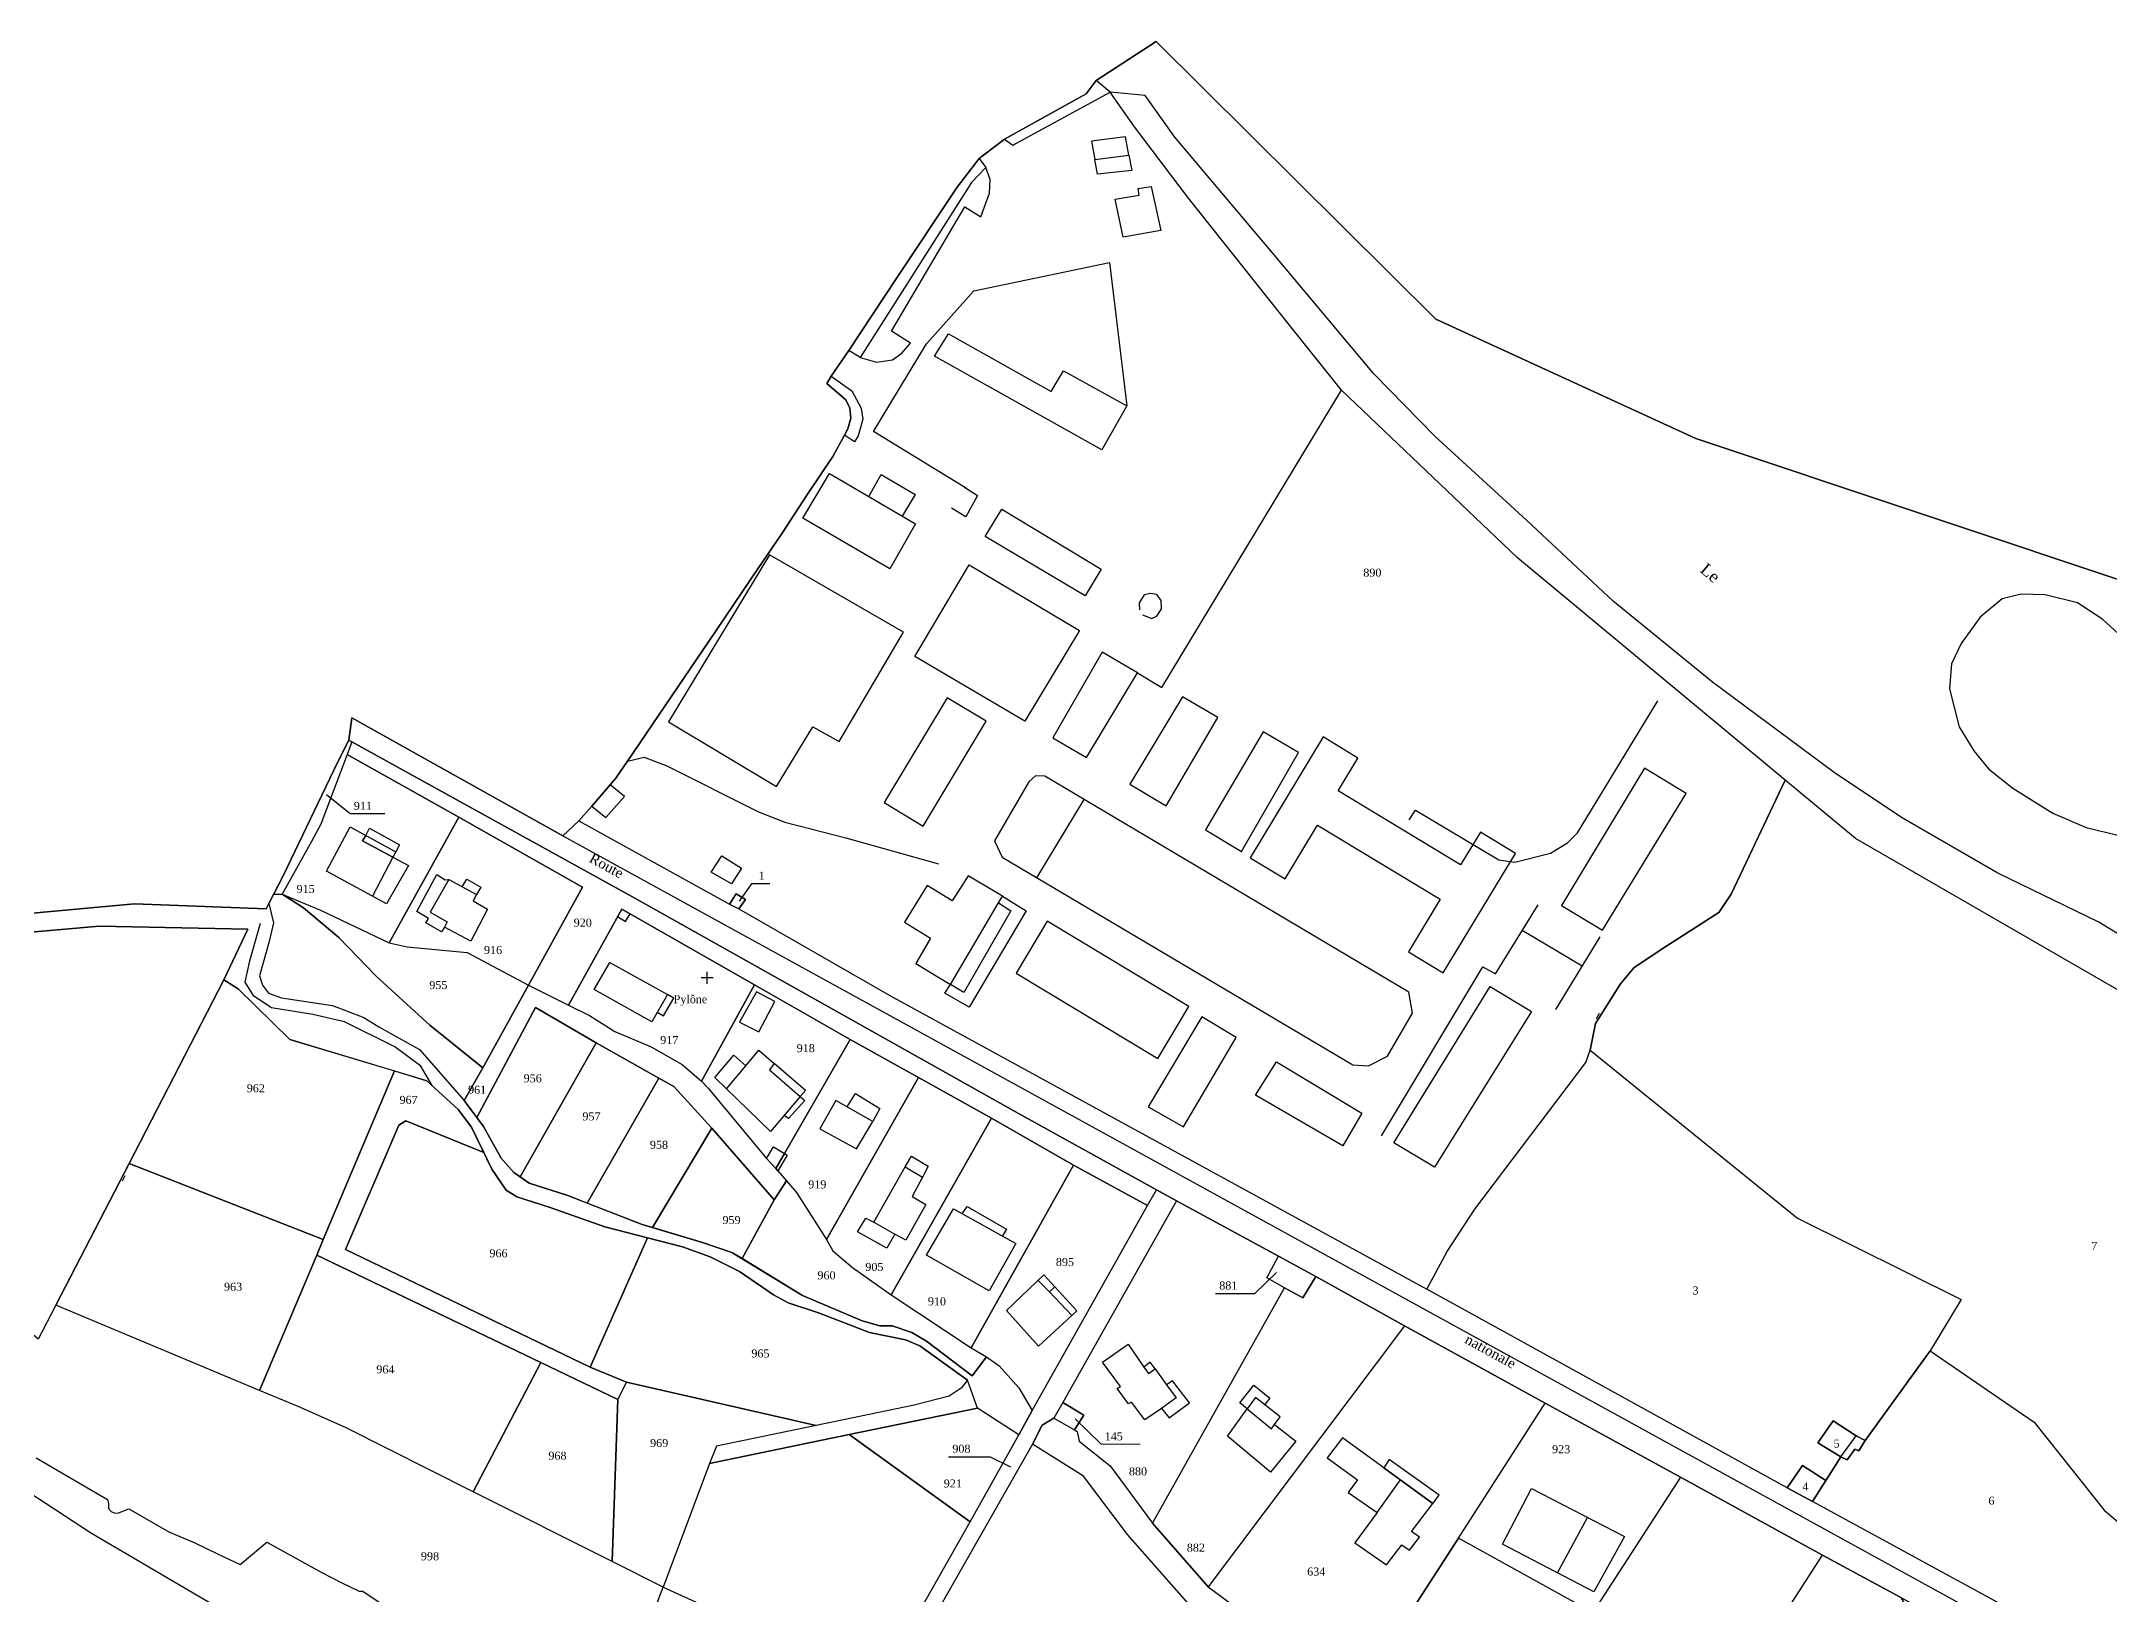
# Model space of a CAD drawing. Extents: x 1208104 to 1212743, y 6150498 to 6153217.
# Drawn here: x 1209425 to 1209942, y 6152829 to 6153217 of the extents above; entities that cross this region are included whole.
import ezdxf

# ---------------------------------------------------------------- set-up
doc = ezdxf.new("R2010")
doc.units = 0
doc.linetypes.add('CONTINU', pattern=[0])
doc.layers.get('0').update_dxf_attribs({"linetype": 'CONTINU'})
for name, color, linetype in [('1LIEUDIT', 7, 'CONTINU'), ('1PARCELLE', 7, 'CONTINU'), ('1SECTION', 7, 'CONTINU'), ('1SUBDSECT', 7, 'CONTINU'), ('1TRONFLUV', 7, 'CONTINU'), ('1ZONCOMM', 7, 'CONTINU'), ('3BATIDUR', 7, 'CONTINU'), ('3BATILEGER', 7, 'CONTINU'), ('3CALVAIRE', 7, 'CONTINU'), ('3CALVAIRETEX', 7, 'CONTINU'), ('3CHEMIN', 7, 'CONTINU'), ('3FISCLINE', 7, 'CONTINUOUS'), ('3FLECHEPAR', 7, 'CONTINU'), ('3MURNONMI', 7, 'CONTINU'), ('3PARCELLETEX', 7, 'CONTINU'), ('3PISCINE', 7, 'CONTINUOUS'), ('3TRONFLUVTEX', 7, 'CONTINU'), ('3ZONCOMMTEX', 7, 'CONTINU')]:
    doc.layers.add(name, color=color, linetype=linetype)
doc.styles.get("Standard").update_dxf_attribs({"font": 'Times New Roman'})

# ---------------------------------------------------------------- blocks, each defined once
blk = doc.blocks.new('MURNOMI')
blk.add_line((-0.75, 0.5), (0.75, 0.5))
blk = doc.blocks.new('DETATOPO')
for points in [[(-1.5, 0), (1.5, 0)], [(0, -1.5), (0, 1.5)]]:
    blk.add_lwpolyline(points)

msp = doc.modelspace()

# ---------------------------------------------------------------- linework, layer by layer
at = {"layer": '1LIEUDIT'}
for points in [[(1209889.71, 6152828.32), (1209870.08, 6152838.89), (1209834.63, 6152858.39), (1209800.78, 6152876.94), (1209765.59, 6152896.29), (1209743.45, 6152908.55), (1209734.12, 6152913.64), (1209708.63, 6152927.5), (1209703.66, 6152930.22), (1209669.28, 6152949.27), (1209573.17, 6153003.17), (1209502.42, 6153042.25), (1209501.69, 6153042.66), (1209502.45, 6153048.22), (1209555.17, 6153018.73), (1209559.21, 6153022.5), (1209562.43, 6153026.2), (1209567.05, 6153031.54), (1209568.49, 6153033.21), (1209571.34, 6153037.42), (1209593.34, 6153069.88), (1209602.56, 6153083.46), (1209610.17, 6153094.67), (1209616.18, 6153103.91), (1209622.73, 6153113.6), (1209625.6, 6153118.9), (1209626.49, 6153120.52), (1209627.19, 6153123.16), (1209626.98, 6153125.65), (1209625.93, 6153127.76), (1209621.18, 6153131.85), (1209622.3, 6153133.65), (1209626.7, 6153140.09), (1209638.53, 6153158.04), (1209653.81, 6153180.97), (1209659.25, 6153188.08), (1209665.59, 6153192.95), (1209686.05, 6153204.23), (1209688.56, 6153207.6), (1209703.54, 6153217.38), (1209773.48, 6153147.92), (1209838.46, 6153118.13), (1209951.07, 6153080.47)], [(1209391.72, 6152996.57), (1209448.1, 6153001.78), (1209481, 6153000.51), (1209481.67, 6153001.83), (1209482.83, 6153004.08), (1209485.38, 6153008.93), (1209498.91, 6153037.1), (1209501.69, 6153042.66), (1209502.42, 6153042.25), (1209573.17, 6153003.17), (1209669.28, 6152949.27), (1209703.66, 6152930.22), (1209708.63, 6152927.5), (1209734.12, 6152913.64), (1209743.45, 6152908.55), (1209765.59, 6152896.29), (1209800.78, 6152876.94), (1209834.63, 6152858.39), (1209870.08, 6152838.89), (1209889.71, 6152828.32), (1209909.32, 6152817.77), (1209963.87, 6152787.67)]]:
    msp.add_lwpolyline(points, dxfattribs=at)
at = {"layer": '1PARCELLE'}
for points in [[(1209812.02, 6152965.17), (1209813.34, 6152971.8), (1209819.58, 6152981.73), (1209822.98, 6152985.76), (1209829.78, 6152990.36), (1209844.18, 6152999.57), (1209847.28, 6153004.2), (1209860.78, 6153032.64), (1209793.88, 6153088.23), (1209749.91, 6153130.19), (1209737.19, 6153146.05), (1209711.62, 6153178.2), (1209698.16, 6153196.05), (1209692.02, 6153204.71), (1209688.56, 6153207.6), (1209686.05, 6153204.23), (1209665.59, 6153192.95), (1209659.25, 6153188.08), (1209653.81, 6153180.97), (1209638.53, 6153158.04), (1209626.7, 6153140.09), (1209622.3, 6153133.65), (1209621.18, 6153131.85), (1209625.93, 6153127.76), (1209626.98, 6153125.65), (1209627.19, 6153123.16), (1209626.49, 6153120.52), (1209625.6, 6153118.9), (1209622.73, 6153113.6), (1209616.18, 6153103.91), (1209610.17, 6153094.67), (1209602.56, 6153083.46), (1209593.34, 6153069.88), (1209571.34, 6153037.42), (1209568.49, 6153033.21), (1209567.05, 6153031.54), (1209562.43, 6153026.2), (1209559.21, 6153022.5), (1209596.88, 6153001.71), (1209598.5, 6153004.28), (1209600.83, 6153002.81), (1209599.24, 6153000.47), (1209636.99, 6152978.82), (1209771.22, 6152905.39), (1209776.27, 6152914.87), (1209783.23, 6152925.4), (1209810.94, 6152962.1), (1209812.02, 6152965.17)], [(1209502.42, 6153042.25), (1209501.32, 6153039.13), (1209494.71, 6153021.66), (1209492.41, 6153017.35), (1209485, 6153004.2), (1209482.83, 6153004.08), (1209485.38, 6153008.93), (1209498.91, 6153037.1), (1209501.69, 6153042.66), (1209502.42, 6153042.25)], [(1209529.23, 6153023.42), (1209501.32, 6153039.13), (1209494.71, 6153021.66), (1209492.41, 6153017.35), (1209485, 6153004.2), (1209494.66, 6153000.2), (1209511.75, 6152991.99), (1209529.23, 6153023.42)], [(1209701.35, 6152926.36), (1209703.66, 6152930.22), (1209669.28, 6152949.27), (1209573.17, 6153003.17), (1209502.42, 6153042.25), (1209501.32, 6153039.13), (1209529.23, 6153023.42), (1209560.12, 6153005.93), (1209546.63, 6152981.39), (1209556.62, 6152976.39), (1209569.93, 6153000.45), (1209603.13, 6152981.52), (1209627.05, 6152967.87), (1209644.1, 6152958.33), (1209662.38, 6152948.19), (1209682.9, 6152936.43), (1209701.35, 6152926.36)], [(1209546.63, 6152981.39), (1209560.12, 6153005.93), (1209529.23, 6153023.42), (1209511.75, 6152991.99), (1209516.25, 6152990.98), (1209531.3, 6152989.6), (1209546.63, 6152981.39)], [(1209535.17, 6152960.79), (1209521.96, 6152971.42), (1209508.55, 6152983.7), (1209499.24, 6152993.33), (1209490.35, 6153000.76), (1209485, 6153004.2), (1209494.66, 6153000.2), (1209511.75, 6152991.99), (1209516.25, 6152990.98), (1209531.3, 6152989.6), (1209546.63, 6152981.39), (1209535.17, 6152960.79)], [(1209596.88, 6153001.71), (1209599.24, 6153000.47), (1209600.83, 6153002.81), (1209598.5, 6153004.28), (1209596.88, 6153001.71)], [(1209603.13, 6152981.52), (1209569.93, 6153000.45), (1209556.62, 6152976.39), (1209561.83, 6152973.82), (1209568.19, 6152969.81), (1209577.25, 6152966.04), (1209585.03, 6152961.63), (1209589.87, 6152957.43), (1209603.13, 6152981.52)], [(1209411.3, 6152904.03), (1209392.76, 6152920.23), (1209369.17, 6152953.67), (1209357.32, 6152958.48), (1209361.08, 6152967.25), (1209381.93, 6152993.16), (1209394.62, 6152992.28), (1209439.31, 6152996.15), (1209476.48, 6152995.44), (1209470.42, 6152982.75), (1209446.75, 6152936.86), (1209428.45, 6152901.39), (1209424.05, 6152892.91), (1209411.3, 6152904.03)], [(1209446.75, 6152936.86), (1209470.42, 6152982.75), (1209474.05, 6152980.52), (1209486.99, 6152967.84), (1209513.09, 6152959.98), (1209495.31, 6152917.83), (1209446.75, 6152936.86)], [(1209533.73, 6152948.35), (1209530.5, 6152952.6), (1209535.17, 6152960.79), (1209546.63, 6152981.39), (1209556.62, 6152976.39), (1209561.83, 6152973.82), (1209568.19, 6152969.81), (1209577.25, 6152966.04), (1209585.03, 6152961.63), (1209589.87, 6152957.43), (1209591.55, 6152955.69), (1209606.13, 6152938.13), (1209608.46, 6152935.55), (1209608.96, 6152934.97), (1209611.1, 6152932.51), (1209608.05, 6152927.73), (1209592.42, 6152945.67), (1209582.92, 6152956.08), (1209579.18, 6152958.19), (1209563.57, 6152967.04), (1209548.4, 6152975.87), (1209533.73, 6152948.35)], [(1209627.05, 6152967.87), (1209603.13, 6152981.52), (1209589.87, 6152957.43), (1209591.55, 6152955.69), (1209606.13, 6152938.13), (1209608.46, 6152935.55), (1209610.63, 6152939.31), (1209627.05, 6152967.87)], [(1209544.54, 6152933.52), (1209542.99, 6152934.6), (1209539.76, 6152938.14), (1209535.41, 6152946.11), (1209533.73, 6152948.35), (1209548.4, 6152975.87), (1209563.57, 6152967.04), (1209544.54, 6152933.52)], [(1209561.32, 6152926.95), (1209556.48, 6152928.85), (1209546.81, 6152931.94), (1209544.54, 6152933.52), (1209563.57, 6152967.04), (1209579.18, 6152958.19), (1209561.32, 6152926.95)], [(1209644.1, 6152958.33), (1209627.05, 6152967.87), (1209610.63, 6152939.31), (1209608.46, 6152935.55), (1209608.96, 6152934.97), (1209611.1, 6152932.51), (1209613.65, 6152929.56), (1209621.08, 6152917.81), (1209644.1, 6152958.33)], [(1209812.02, 6152965.17), (1209863.89, 6152923.17), (1209904.78, 6152902.85), (1209897.04, 6152889.99), (1209880.82, 6152867.55), (1209878.56, 6152868.77), (1209872.82, 6152872.47), (1209868.97, 6152866.99), (1209874.68, 6152863.48), (1209870.99, 6152857.59), (1209865.12, 6152861.33), (1209861.3, 6152855.74), (1209771.22, 6152905.39), (1209776.27, 6152914.87), (1209783.23, 6152925.4), (1209810.94, 6152962.1), (1209812.02, 6152965.17)], [(1209513.09, 6152959.98), (1209521.23, 6152957.54), (1209529, 6152950.34), (1209532.35, 6152945.95), (1209535.43, 6152939.59), (1209515.96, 6152947.51), (1209514.22, 6152946.46), (1209500.91, 6152915.34), (1209562.07, 6152885.89), (1209571.08, 6152882.2), (1209568.96, 6152877.87), (1209549.71, 6152887.07), (1209493.69, 6152913.95), (1209495.31, 6152917.83), (1209513.09, 6152959.98)], [(1209577.61, 6152920.8), (1209575.01, 6152921.57), (1209561.32, 6152926.95), (1209579.18, 6152958.19), (1209582.92, 6152956.08), (1209592.42, 6152945.67), (1209577.61, 6152920.8)], [(1209662.38, 6152948.19), (1209644.1, 6152958.33), (1209621.08, 6152917.81), (1209622.69, 6152915.03), (1209627.61, 6152910.8), (1209637.31, 6152903.98), (1209662.38, 6152948.19)], [(1209535.43, 6152939.59), (1209537.43, 6152935.46), (1209541.04, 6152930.19), (1209543.71, 6152928.52), (1209552.03, 6152925.81), (1209565.73, 6152921.02), (1209576.33, 6152918.28), (1209562.07, 6152885.89), (1209500.91, 6152915.34), (1209514.22, 6152946.46), (1209515.96, 6152947.51), (1209535.43, 6152939.59)], [(1209600.06, 6152913.05), (1209597.44, 6152914.63), (1209590.15, 6152917.11), (1209577.61, 6152920.8), (1209592.42, 6152945.67), (1209608.05, 6152927.73), (1209600.06, 6152913.05)], [(1209682.9, 6152936.43), (1209662.38, 6152948.19), (1209637.31, 6152903.98), (1209657.25, 6152890.72), (1209682.9, 6152936.43)], [(1209479.39, 6152880.1), (1209428.45, 6152901.39), (1209446.75, 6152936.86), (1209495.31, 6152917.83), (1209493.69, 6152913.95), (1209479.39, 6152880.1)], [(1209672.56, 6152875.05), (1209701.35, 6152926.36), (1209682.9, 6152936.43), (1209657.25, 6152890.72), (1209661.12, 6152888.52), (1209664.28, 6152886.22), (1209669.18, 6152880.72), (1209672.56, 6152875.05)], [(1209646.14, 6152892.43), (1209642.48, 6152894.55), (1209637.52, 6152896.26), (1209634.46, 6152896.26), (1209630.04, 6152897.53), (1209615.16, 6152903.88), (1209600.06, 6152913.05), (1209608.05, 6152927.73), (1209611.1, 6152932.51), (1209613.65, 6152929.56), (1209621.08, 6152917.81), (1209622.69, 6152915.03), (1209627.61, 6152910.8), (1209637.31, 6152903.98), (1209657.25, 6152890.72), (1209661.12, 6152888.52), (1209657.56, 6152883.76), (1209646.14, 6152892.43)], [(1209643.29, 6152809.76), (1209639.65, 6152802.6), (1209634.21, 6152805.16), (1209627.16, 6152809.64), (1209635.86, 6152813.17), (1209639.79, 6152816.83), (1209657.02, 6152847.27), (1209669.17, 6152869.03), (1209672.56, 6152875.05), (1209701.35, 6152926.36), (1209703.66, 6152930.22), (1209708.63, 6152927.5), (1209680.24, 6152877.06), (1209677.92, 6152873.17), (1209675.07, 6152871.46), (1209672.59, 6152866.67), (1209641.89, 6152812.69), (1209642.6, 6152810.01), (1209643.29, 6152809.76)], [(1209708.63, 6152927.5), (1209680.24, 6152877.06), (1209685.44, 6152873.96), (1209683.16, 6152870.25), (1209683.79, 6152869.81), (1209684.3, 6152867.42), (1209692.03, 6152861.25), (1209702.64, 6152846.9), (1209735.64, 6152905.75), (1209731.23, 6152908.24), (1209734.12, 6152913.64), (1209708.63, 6152927.5)], [(1209576.33, 6152918.28), (1209585.16, 6152916), (1209592.06, 6152913.48), (1209599.36, 6152909.82), (1209607.86, 6152903.97), (1209611.52, 6152902.01), (1209619.09, 6152899.53), (1209631.9, 6152894.61), (1209640.89, 6152892.77), (1209644.45, 6152891.22), (1209656.35, 6152882.65), (1209654.82, 6152880.69), (1209651.79, 6152878.7), (1209643.01, 6152876.39), (1209618.54, 6152871.33), (1209571.08, 6152882.2), (1209562.07, 6152885.89), (1209576.33, 6152918.28)], [(1209532.82, 6152854.77), (1209500.85, 6152870.84), (1209489.01, 6152876.07), (1209479.39, 6152880.1), (1209493.69, 6152913.95), (1209549.71, 6152887.07), (1209532.82, 6152854.77)], [(1209735.64, 6152905.75), (1209731.23, 6152908.24), (1209734.12, 6152913.64), (1209743.45, 6152908.55), (1209740.22, 6152903.23), (1209735.64, 6152905.75)], [(1209702.64, 6152846.9), (1209735.64, 6152905.75), (1209740.22, 6152903.23), (1209743.45, 6152908.55), (1209765.59, 6152896.29), (1209716.51, 6152831.04), (1209702.64, 6152846.9)], [(1209779.11, 6152843.21), (1209800.78, 6152876.94), (1209765.59, 6152896.29), (1209716.51, 6152831.04), (1209724.22, 6152825.32), (1209732.04, 6152820.26), (1209754.32, 6152810), (1209756.87, 6152808.82), (1209757.42, 6152809.67), (1209779.11, 6152843.21)], [(1209897.04, 6152889.99), (1209923.04, 6152872.21), (1209940.56, 6152850.14), (1209954.76, 6152838.11), (1209938.83, 6152813.47), (1209867.59, 6152852.32), (1209870.99, 6152857.59), (1209874.68, 6152863.48), (1209876.3, 6152862.78), (1209878.2, 6152865.43), (1209879.16, 6152865.02), (1209880.82, 6152867.55), (1209897.04, 6152889.99)], [(1209567.52, 6152837.35), (1209532.82, 6152854.77), (1209549.71, 6152887.07), (1209568.96, 6152877.87), (1209567.52, 6152837.35)], [(1209371.39, 6152882.08), (1209372.97, 6152877.17), (1209378.62, 6152858.28), (1209380.61, 6152852.67), (1209384.87, 6152846.49), (1209390.11, 6152840.96), (1209397.42, 6152834.11), (1209400.01, 6152832), (1209408.38, 6152827.06), (1209418.64, 6152821.24), (1209422.69, 6152818.71), (1209425.58, 6152816.53), (1209428.76, 6152813.88), (1209431.24, 6152811.49), (1209438.51, 6152797.42), (1209441.96, 6152799.01), (1209443.68, 6152795.43), (1209460.7, 6152813.46), (1209468.02, 6152826.33), (1209437.38, 6152844.37), (1209416.84, 6152857.76), (1209395.46, 6152869.21), (1209371.39, 6152882.08)], [(1209618.54, 6152871.33), (1209593.62, 6152866.17), (1209591.91, 6152861.87), (1209580.27, 6152830.95), (1209567.52, 6152837.35), (1209568.96, 6152877.87), (1209571.08, 6152882.2), (1209618.54, 6152871.33)], [(1209657.02, 6152847.27), (1209669.17, 6152869.03), (1209658.84, 6152875.68), (1209626.79, 6152869.12), (1209657.02, 6152847.27)], [(1209680.24, 6152877.06), (1209677.92, 6152873.17), (1209683.16, 6152870.25), (1209685.44, 6152873.96), (1209680.24, 6152877.06)], [(1209834.63, 6152858.39), (1209812.71, 6152824.6), (1209779.11, 6152843.21), (1209800.78, 6152876.94), (1209834.63, 6152858.39)], [(1209627.16, 6152809.64), (1209635.86, 6152813.17), (1209639.79, 6152816.83), (1209657.02, 6152847.27), (1209626.79, 6152869.12), (1209591.91, 6152861.87), (1209580.27, 6152830.95), (1209627.16, 6152809.64)], [(1209880.82, 6152867.55), (1209879.16, 6152865.02), (1209878.2, 6152865.43), (1209876.3, 6152862.78), (1209874.68, 6152863.48), (1209868.97, 6152866.99), (1209872.82, 6152872.47), (1209878.56, 6152868.77), (1209880.82, 6152867.55)], [(1209772.4, 6152772.55), (1209780.22, 6152782.96), (1209784.43, 6152789.43), (1209777.82, 6152792.65), (1209768.61, 6152796.15), (1209732.7, 6152811.64), (1209723.2, 6152817.29), (1209716.76, 6152822.12), (1209711.67, 6152826.71), (1209696.34, 6152844.08), (1209685.36, 6152858.7), (1209672.59, 6152866.67), (1209641.89, 6152812.69), (1209642.6, 6152810.01), (1209643.29, 6152809.76), (1209663.37, 6152803.27), (1209676.61, 6152810.92), (1209729.69, 6152789.09), (1209772.4, 6152772.55)], [(1209829.63, 6152776.2), (1209870.08, 6152838.89), (1209834.63, 6152858.39), (1209812.71, 6152824.6), (1209792.46, 6152793.35), (1209802.71, 6152788.67), (1209814.38, 6152782.59), (1209819.18, 6152780.08), (1209827.98, 6152776.76), (1209829.63, 6152776.2)], [(1209870.99, 6152857.59), (1209865.12, 6152861.33), (1209861.3, 6152855.74), (1209867.59, 6152852.32), (1209870.99, 6152857.59)], [(1209792.46, 6152793.35), (1209812.71, 6152824.6), (1209779.11, 6152843.21), (1209757.42, 6152809.67), (1209756.87, 6152808.82), (1209759.01, 6152807.84), (1209764.82, 6152805.15), (1209788.19, 6152795.4), (1209792.46, 6152793.35)], [(1209889.71, 6152828.32), (1209893.09, 6152822.42), (1209894.27, 6152818.15), (1209893.88, 6152813.43), (1209891.61, 6152809.55), (1209885.8, 6152803.17), (1209877.01, 6152794.62), (1209874.47, 6152790), (1209874.21, 6152788.07), (1209874.9, 6152780.12), (1209875.05, 6152775.06), (1209845.99, 6152773.7), (1209837.17, 6152774.08), (1209829.63, 6152776.2), (1209870.08, 6152838.89), (1209889.71, 6152828.32)]]:
    msp.add_lwpolyline(points, close=True, dxfattribs=at)
for points in [[(1209944.78, 6152979.75), (1209878.39, 6153018.11), (1209860.78, 6153032.64), (1209847.28, 6153004.2), (1209844.18, 6152999.57), (1209829.78, 6152990.36), (1209822.98, 6152985.76), (1209819.58, 6152981.73), (1209813.34, 6152971.8), (1209812.02, 6152965.17), (1209863.89, 6152923.17), (1209904.78, 6152902.85), (1209897.04, 6152889.99), (1209923.04, 6152872.21), (1209940.56, 6152850.14), (1209954.76, 6152838.11), (1209938.83, 6152813.47), (1209966.35, 6152798.22)], [(1209576.99, 6152822.18), (1209580.27, 6152830.95), (1209567.52, 6152837.35), (1209532.82, 6152854.77), (1209500.85, 6152870.84), (1209489.01, 6152876.07), (1209479.39, 6152880.1), (1209428.45, 6152901.39), (1209424.05, 6152892.91)], [(1209423.52, 6152863.27), (1209441.4, 6152852.86), (1209441.63, 6152851.82), (1209441.62, 6152850.6), (1209442.26, 6152849.87), (1209443.01, 6152849.49), (1209443.97, 6152849.44), (1209446.73, 6152850.49), (1209456.72, 6152844.77), (1209463.22, 6152841.99), (1209468.87, 6152839.22), (1209474.55, 6152836.58), (1209481.23, 6152842.14), (1209494.76, 6152834.67), (1209499.96, 6152832.02), (1209504.31, 6152829.92), (1209505.2, 6152829.94), (1209517.15, 6152821.95)], [(1209423.52, 6152863.27), (1209441.4, 6152852.86), (1209441.63, 6152851.82), (1209441.62, 6152850.6), (1209442.26, 6152849.87), (1209443.01, 6152849.49), (1209443.97, 6152849.44), (1209446.73, 6152850.49), (1209456.72, 6152844.77), (1209463.22, 6152841.99), (1209468.87, 6152839.22), (1209474.55, 6152836.58), (1209481.23, 6152842.14), (1209494.76, 6152834.67), (1209499.96, 6152832.02), (1209504.31, 6152829.92), (1209505.2, 6152829.94), (1209517.15, 6152821.95)], [(1209468.02, 6152826.33), (1209437.38, 6152844.37), (1209416.84, 6152857.76)], [(1209576.99, 6152822.18), (1209580.27, 6152830.95), (1209627.16, 6152809.64)]]:
    msp.add_lwpolyline(points, dxfattribs=at)
at = {"layer": '1SECTION'}
msp.add_lwpolyline([(1209391.72, 6152996.57), (1209448.1, 6153001.78), (1209481, 6153000.51), (1209481.67, 6153001.83), (1209482.83, 6153004.08), (1209485.38, 6153008.93), (1209498.91, 6153037.1), (1209501.69, 6153042.66), (1209502.45, 6153048.22), (1209555.17, 6153018.73), (1209559.21, 6153022.5), (1209562.43, 6153026.2), (1209567.05, 6153031.54), (1209568.49, 6153033.21), (1209571.34, 6153037.42), (1209593.34, 6153069.88), (1209602.56, 6153083.46), (1209610.17, 6153094.67), (1209616.18, 6153103.91), (1209622.73, 6153113.6), (1209625.6, 6153118.9), (1209626.49, 6153120.52), (1209627.19, 6153123.16), (1209626.98, 6153125.65), (1209625.93, 6153127.76), (1209621.18, 6153131.85), (1209622.3, 6153133.65), (1209626.7, 6153140.09), (1209638.53, 6153158.04), (1209653.81, 6153180.97), (1209659.25, 6153188.08), (1209665.59, 6153192.95), (1209686.05, 6153204.23), (1209688.56, 6153207.6), (1209703.54, 6153217.38), (1209773.48, 6153147.92), (1209838.46, 6153118.13), (1209951.07, 6153080.47)], dxfattribs=at)
at = {"layer": '1SUBDSECT'}
msp.add_lwpolyline([(1209951.07, 6153080.47), (1209838.46, 6153118.13), (1209773.48, 6153147.92), (1209703.54, 6153217.38), (1209688.56, 6153207.6), (1209686.05, 6153204.23), (1209665.59, 6153192.95), (1209659.25, 6153188.08), (1209653.81, 6153180.97), (1209638.53, 6153158.04), (1209626.7, 6153140.09), (1209622.3, 6153133.65), (1209621.18, 6153131.85), (1209625.93, 6153127.76), (1209626.98, 6153125.65), (1209627.19, 6153123.16), (1209626.49, 6153120.52), (1209625.6, 6153118.9), (1209622.73, 6153113.6), (1209616.18, 6153103.91), (1209610.17, 6153094.67), (1209602.56, 6153083.46), (1209593.34, 6153069.88), (1209571.34, 6153037.42), (1209568.49, 6153033.21), (1209567.05, 6153031.54), (1209562.43, 6153026.2), (1209559.21, 6153022.5), (1209555.17, 6153018.73), (1209502.45, 6153048.22), (1209501.69, 6153042.66), (1209498.91, 6153037.1), (1209485.38, 6153008.93), (1209482.83, 6153004.08), (1209481.67, 6153001.83), (1209481, 6153000.51), (1209448.1, 6153001.78), (1209391.72, 6152996.57)], dxfattribs=at)
at = {"layer": '1TRONFLUV'}
for points in [[(1209944.78, 6152979.75), (1209878.39, 6153018.11), (1209860.78, 6153032.64), (1209793.88, 6153088.23), (1209749.91, 6153130.19), (1209737.19, 6153146.05), (1209711.62, 6153178.2), (1209698.16, 6153196.05), (1209692.02, 6153204.71), (1209688.56, 6153207.6), (1209703.54, 6153217.38), (1209773.48, 6153147.92), (1209838.46, 6153118.13), (1209951.07, 6153080.47)], [(1209391.72, 6152996.57), (1209448.1, 6153001.78), (1209481, 6153000.51), (1209481.67, 6153001.83), (1209482.83, 6153004.08), (1209485, 6153004.2), (1209485, 6153004.2), (1209490.35, 6153000.76), (1209499.24, 6152993.33), (1209508.55, 6152983.7), (1209521.96, 6152971.42), (1209535.17, 6152960.79), (1209530.5, 6152952.6), (1209535.41, 6152946.11), (1209539.76, 6152938.14), (1209542.99, 6152934.6), (1209546.81, 6152931.94), (1209556.48, 6152928.85), (1209575.01, 6152921.57), (1209590.15, 6152917.11), (1209597.44, 6152914.63), (1209615.16, 6152903.88), (1209630.04, 6152897.53), (1209634.46, 6152896.26), (1209637.52, 6152896.26), (1209642.48, 6152894.55), (1209646.14, 6152892.43), (1209657.56, 6152883.76), (1209661.12, 6152888.52), (1209664.28, 6152886.22), (1209669.18, 6152880.72), (1209672.56, 6152875.05), (1209669.17, 6152869.03), (1209658.84, 6152875.68), (1209656.35, 6152882.65), (1209644.45, 6152891.22), (1209640.89, 6152892.77), (1209631.9, 6152894.61), (1209619.09, 6152899.53), (1209611.52, 6152902.01), (1209607.86, 6152903.97), (1209599.36, 6152909.82), (1209592.06, 6152913.48), (1209585.16, 6152916), (1209565.73, 6152921.02), (1209552.03, 6152925.81), (1209543.71, 6152928.52), (1209541.04, 6152930.19), (1209537.43, 6152935.46), (1209532.35, 6152945.95), (1209529, 6152950.34), (1209521.23, 6152957.54), (1209486.99, 6152967.84), (1209474.05, 6152980.52), (1209470.42, 6152982.75), (1209476.48, 6152995.44), (1209439.31, 6152996.15), (1209394.62, 6152992.28)], [(1209711.67, 6152826.71), (1209696.34, 6152844.08), (1209685.36, 6152858.7), (1209672.59, 6152866.67), (1209675.07, 6152871.46), (1209677.92, 6152873.17), (1209683.16, 6152870.25), (1209683.79, 6152869.81), (1209684.3, 6152867.42), (1209692.03, 6152861.25), (1209702.64, 6152846.9), (1209716.51, 6152831.04), (1209724.22, 6152825.32)]]:
    msp.add_lwpolyline(points, dxfattribs=at)
msp.add_lwpolyline([(1209626.79, 6152869.12), (1209658.84, 6152875.68), (1209656.35, 6152882.65), (1209654.82, 6152880.69), (1209651.79, 6152878.7), (1209643.01, 6152876.39), (1209593.62, 6152866.17), (1209591.91, 6152861.87), (1209626.79, 6152869.12)], close=True, dxfattribs=at)
at = {"layer": '1ZONCOMM'}
msp.add_lwpolyline([(1209502.45, 6153048.22), (1209555.17, 6153018.73), (1210148.7, 6152692.63), (1210302.54, 6152608.74), (1210374.6, 6152570.66), (1210410.45, 6152550.22), (1210565.91, 6152444.03), (1210779.84, 6152298.55), (1210992.72, 6152155.52), (1211088.32, 6152090.98)], dxfattribs=at)
msp.add_lwpolyline([(1209502.45, 6153048.22), (1209555.17, 6153018.73), (1210148.7, 6152692.63), (1210302.54, 6152608.74), (1210374.6, 6152570.66), (1210410.45, 6152550.22), (1210565.91, 6152444.03), (1210779.84, 6152298.55), (1210992.72, 6152155.52), (1211088.32, 6152090.98)], dxfattribs=at)
at = {"layer": '3BATIDUR'}
for points in [[(1209696.73, 6153188.89), (1209695.87, 6153193.53), (1209687.4, 6153192.4), (1209688.21, 6153187.87), (1209696.73, 6153188.89)], [(1209693.29, 6153177.93), (1209699.32, 6153178.96), (1209699.01, 6153180.62), (1209702.31, 6153181.13), (1209704.68, 6153170.08), (1209695.26, 6153168.41), (1209693.29, 6153177.93)], [(1209615.18, 6153098.17), (1209621.87, 6153109.31), (1209643.39, 6153096.73), (1209636.97, 6153085.53), (1209615.18, 6153098.17)], [(1209581.58, 6153047.29), (1209608.63, 6153031.1), (1209617.73, 6153046.05), (1209624.3, 6153042.31), (1209640.35, 6153069.64), (1209606.86, 6153089.05), (1209581.58, 6153047.29)], [(1209643.18, 6153063.6), (1209656.76, 6153086.52), (1209684.35, 6153070.12), (1209670.67, 6153047.4), (1209643.18, 6153063.6)], [(1209677.68, 6153043.27), (1209686.08, 6153038.33), (1209698.9, 6153059.53), (1209690.07, 6153064.64), (1209677.68, 6153043.27)], [(1209651.27, 6153053.29), (1209635.53, 6153027.11), (1209645.32, 6153021.21), (1209661.06, 6153047.4), (1209651.27, 6153053.29)], [(1209696.99, 6153031.65), (1209706.02, 6153026.24), (1209718.99, 6153048.37), (1209710.15, 6153053.53), (1209696.99, 6153031.65)], [(1209715.84, 6153020.28), (1209724.89, 6153014.84), (1209739.16, 6153039.6), (1209730.25, 6153044.72), (1209715.84, 6153020.28)], [(1209793.38, 6153014.38), (1209784.59, 6153019.7), (1209779.63, 6153011.48), (1209749, 6153029.99), (1209753.96, 6153038.2), (1209745.25, 6153043.47), (1209727.01, 6153013.28), (1209735.76, 6153007.98), (1209743.91, 6153021.45), (1209774.53, 6153002.95), (1209766.58, 6152989.78), (1209775.32, 6152984.5), (1209793.38, 6153014.38)], [(1209804.83, 6153001.38), (1209815.11, 6152995.2), (1209836.01, 6153029.34), (1209825.58, 6153035.71), (1209804.83, 6153001.38)], [(1209567.05, 6153031.54), (1209562.43, 6153026.2), (1209565.93, 6153023.32), (1209570.63, 6153028.61), (1209567.05, 6153031.54)], [(1209512.74, 6153013.43), (1209516.59, 6153011.37), (1209511.15, 6153001.77), (1209496.12, 6153009.96), (1209502.01, 6153021.01), (1209505.93, 6153018.87), (1209505.13, 6153017.48), (1209512.74, 6153013.43)], [(1209592.3, 6153009.71), (1209594.98, 6153013.76), (1209599.84, 6153010.65), (1209597.37, 6153006.75), (1209592.3, 6153009.71)], [(1209518.71, 6152999.83), (1209523.68, 6153009.09), (1209525.77, 6153007.77), (1209526.72, 6153007.86), (1209533.61, 6153004.06), (1209532.8, 6153002.54), (1209536.36, 6153000.42), (1209532.24, 6152992.42), (1209525.6, 6152995.96), (1209524.87, 6152994.72), (1209520.94, 6152996.99), (1209521.63, 6152998.06), (1209518.71, 6152999.83)], [(1209664.14, 6153001.97), (1209665.15, 6153003.69), (1209656.57, 6153008.73), (1209652.55, 6153002.53), (1209646.26, 6153006.32), (1209640.62, 6152997.16), (1209647.14, 6152993.18), (1209643.46, 6152986.83), (1209652.09, 6152981.63), (1209664.14, 6153001.97)], [(1209596.88, 6153001.71), (1209599.24, 6153000.47), (1209600.83, 6153002.81), (1209598.5, 6153004.28), (1209596.88, 6153001.71)], [(1209711.74, 6152976.08), (1209676.25, 6152997.43), (1209668.5, 6152984.43), (1209703.94, 6152963.1), (1209711.74, 6152976.08)], [(1209563.07, 6152980.37), (1209566.96, 6152987.11), (1209581.35, 6152979.13), (1209577.43, 6152972.26), (1209563.07, 6152980.37)], [(1209787.05, 6152981.09), (1209797.4, 6152974.8), (1209773.11, 6152935.95), (1209762.98, 6152942), (1209787.05, 6152981.09)], [(1209614.57, 6152953.59), (1209607.14, 6152944.86), (1209593.18, 6152958.35), (1209597.99, 6152963.93), (1209600.93, 6152961.29), (1209604.22, 6152965.16), (1209608.07, 6152961.81), (1209606.84, 6152960.23), (1209614.57, 6152953.59)], [(1209728.4, 6152953.92), (1209733.58, 6152962.29), (1209754.97, 6152949.42), (1209750.18, 6152941.29), (1209728.4, 6152953.92)], [(1209623.47, 6152952.62), (1209619.47, 6152945.47), (1209628.59, 6152940.48), (1209632.71, 6152947.34), (1209623.47, 6152952.62)], [(1209610.63, 6152939.31), (1209608.46, 6152935.55), (1209606.13, 6152938.13), (1209607.87, 6152941.02), (1209610.63, 6152939.31)], [(1209610.63, 6152939.31), (1209611.26, 6152938.92), (1209608.96, 6152934.97), (1209608.46, 6152935.55), (1209610.63, 6152939.31)], [(1209628.91, 6152919.77), (1209630.96, 6152923.21), (1209632.93, 6152922.17), (1209640.82, 6152936.04), (1209645.09, 6152933.42), (1209642.52, 6152928.63), (1209645.92, 6152926.62), (1209640.96, 6152917.65), (1209638.22, 6152919.15), (1209636.22, 6152915.67), (1209628.91, 6152919.77)], [(1209668.49, 6152916.87), (1209661.77, 6152904.97), (1209646.12, 6152913.96), (1209652.88, 6152925.49), (1209668.49, 6152916.87)], [(1209682.45, 6152898.86), (1209674.08, 6152891.18), (1209666.11, 6152900.06), (1209675.43, 6152908.98), (1209678.19, 6152905.99), (1209676.84, 6152904.75), (1209682.45, 6152898.86)], [(1209700.49, 6152885.96), (1209701.6, 6152884.37), (1209703.26, 6152885.5), (1209706.14, 6152881.52), (1209708.52, 6152878.22), (1209704.83, 6152875.62), (1209700.74, 6152872.75), (1209697.35, 6152877.18), (1209696.6, 6152876.72), (1209693.75, 6152880.56), (1209694.58, 6152881.08), (1209690.12, 6152887.14), (1209696.5, 6152891.7), (1209700.49, 6152885.96)], [(1209683.16, 6152870.25), (1209685.44, 6152873.96), (1209680.24, 6152877.06), (1209677.92, 6152873.17), (1209683.16, 6152870.25)], [(1209726.3, 6152875.47), (1209732.33, 6152870.48), (1209733.1, 6152871.56), (1209738.42, 6152867.39), (1209732.08, 6152859.67), (1209721.33, 6152868.66), (1209726.3, 6152875.47)], [(1209760.45, 6152860.78), (1209750.08, 6152868.29), (1209746.31, 6152863.26), (1209753.85, 6152857.78), (1209751.5, 6152854.57), (1209758.76, 6152849.6), (1209753.22, 6152842), (1209761.09, 6152836.48), (1209764.92, 6152841.51), (1209766.84, 6152840.21), (1209769.34, 6152843.44), (1209767.41, 6152844.83), (1209772.74, 6152851.87), (1209760.45, 6152860.78)], [(1209878.56, 6152868.77), (1209872.82, 6152872.47), (1209868.97, 6152866.99), (1209874.68, 6152863.48), (1209878.56, 6152868.77)], [(1209870.99, 6152857.59), (1209867.59, 6152852.32), (1209861.3, 6152855.74), (1209865.12, 6152861.33), (1209870.99, 6152857.59)], [(1209790.13, 6152841.69), (1209797.38, 6152855.57), (1209820.61, 6152843.58), (1209812.96, 6152829.79), (1209790.13, 6152841.69)]]:
    msp.add_lwpolyline(points, close=True, dxfattribs=at)
at = {"layer": '3BATILEGER'}
for points in [[(1209696.73, 6153188.89), (1209697.43, 6153185.11), (1209688.88, 6153184.17), (1209688.21, 6153187.87), (1209696.73, 6153188.89)], [(1209512.74, 6153013.43), (1209505.13, 6153017.48), (1209505.93, 6153018.87), (1209513.44, 6153014.73), (1209512.74, 6153013.43)], [(1209664.14, 6153001.97), (1209667.21, 6153000.03), (1209655.44, 6152979.59), (1209652.09, 6152981.63), (1209664.14, 6153001.97)], [(1209614.57, 6152953.59), (1209615.83, 6152955.07), (1209608.07, 6152961.81), (1209606.84, 6152960.23), (1209614.57, 6152953.59)], [(1209682.45, 6152898.86), (1209683.71, 6152900.01), (1209678.19, 6152905.99), (1209676.84, 6152904.75), (1209682.45, 6152898.86)], [(1209700.49, 6152885.96), (1209701.6, 6152884.37), (1209703.26, 6152885.5), (1209702.07, 6152887.15), (1209700.49, 6152885.96)], [(1209706.14, 6152881.52), (1209708.52, 6152878.22), (1209704.83, 6152875.62), (1209706.81, 6152873.23), (1209711.89, 6152877), (1209707.6, 6152882.54), (1209706.14, 6152881.52)], [(1209732.33, 6152870.48), (1209733.1, 6152871.56), (1209734.5, 6152873.49), (1209728.35, 6152878.3), (1209726.3, 6152875.47), (1209732.33, 6152870.48)], [(1209760.45, 6152860.78), (1209772.74, 6152851.87), (1209774.3, 6152853.94), (1209761.82, 6152862.88), (1209760.45, 6152860.78)]]:
    msp.add_lwpolyline(points, close=True, dxfattribs=at)
at = {"layer": '3CHEMIN'}
for points in [[(1209629.5, 6153138.38), (1209633.6, 6153137.16), (1209637.61, 6153137.72), (1209639.98, 6153139.39), (1209642.16, 6153141.96), (1209637.38, 6153144.96), (1209655.74, 6153175.98), (1209659.7, 6153173.49), (1209661.91, 6153179.4), (1209662.04, 6153182.82), (1209660.94, 6153185.83)], [(1209655.87, 6153105.74), (1209632.85, 6153119.83), (1209646.16, 6153141.8), (1209657.96, 6153155.05), (1209691.89, 6153162.11), (1209696.23, 6153126.3), (1209689.98, 6153115.25), (1209648.14, 6153138.7), (1209651.62, 6153144.3), (1209677.27, 6153129.84), (1209680.36, 6153135.05), (1209696.23, 6153126.3)], [(1209622.3, 6153133.65), (1209627.46, 6153130.03), (1209629.78, 6153125.71), (1209630.23, 6153122.95), (1209629.07, 6153118.8), (1209628.15, 6153117.25), (1209625.6, 6153118.9)], [(1209698.9, 6153059.53), (1209704.96, 6153055.83), (1209749.91, 6153130.19)], [(1209655.63, 6153105.89), (1209658.91, 6153103.85), (1209655.97, 6153098.54), (1209652.4, 6153100.66)], [(1209664.95, 6153100.45), (1209689.81, 6153085.44), (1209685.77, 6153078.74), (1209660.78, 6153093.58), (1209664.95, 6153100.45)], [(1209700.08, 6153074.02), (1209702.43, 6153073.13), (1209703.71, 6153073.69), (1209704.88, 6153075.53), (1209704.8, 6153077.61), (1209703.68, 6153079.09), (1209702.13, 6153079.37), (1209700.53, 6153079.02), (1209699.31, 6153076.99), (1209699.38, 6153075.22)], [(1209766.75, 6153022.78), (1209768.39, 6153025.17), (1209789.17, 6153012.78), (1209793.18, 6153012.2), (1209802.1, 6153014.45), (1209806.34, 6153017.02), (1209808.84, 6153019.49), (1209828.99, 6153052.49)], [(1209571.34, 6153037.42), (1209575.53, 6153038.39), (1209581.22, 6153036.23), (1209604.12, 6153024.75), (1209610.7, 6153022.18), (1209625.94, 6153018.24), (1209649.13, 6153011.75)], [(1209756.6, 6152961.23), (1209761.33, 6152963.7), (1209767.62, 6152974.46), (1209766.71, 6152979.69), (1209675.7, 6153033.64), (1209673.33, 6153033.79), (1209671.67, 6153032.25), (1209663.09, 6153017.55), (1209665, 6153013.42), (1209752.69, 6152961.5), (1209756.6, 6152961.23)], [(1209759.87, 6152943.78), (1209785.19, 6152985.99), (1209788.33, 6152984.3), (1209799.05, 6153001.53)], [(1209810.02, 6152986.21), (1209795.03, 6152995.07)], [(1209814.47, 6152993.49), (1209803.39, 6152975.35)], [(1209710.39, 6152946), (1209723.5, 6152968.33), (1209714.96, 6152973.5), (1209701.53, 6152951.03), (1209710.39, 6152946)]]:
    msp.add_lwpolyline(points, dxfattribs=at)
at = {"layer": '3FISCLINE'}
for points in [[(1209665.59, 6153192.95), (1209667.67, 6153191.47), (1209692.02, 6153204.71)], [(1209962.48, 6152982.93), (1209939.22, 6152997.2), (1209913.92, 6153009.41), (1209889.9, 6153023.34), (1209873.06, 6153034.59), (1209842.59, 6153057.16), (1209817.82, 6153077.4), (1209796.15, 6153097.66), (1209773.24, 6153118.66), (1209757.94, 6153134.24), (1209732.59, 6153164.5), (1209708.23, 6153193.44), (1209700.8, 6153203.87), (1209692.02, 6153204.71)], [(1209659.25, 6153188.08), (1209660.94, 6153185.83), (1209657.34, 6153182.13), (1209629.5, 6153138.38), (1209626.7, 6153140.09)], [(1209631.69, 6153103.57), (1209634.8, 6153109.11), (1209643.25, 6153104.08), (1209640.02, 6153098.7)], [(1210014.97, 6153004.33), (1209994.47, 6153025.39), (1209949.9, 6153063.97), (1209940.23, 6153072.87), (1209933.83, 6153076.99), (1209925.8, 6153079.05), (1209919.76, 6153079.16), (1209915, 6153077.98), (1209909.56, 6153073.44), (1209904.81, 6153066.82), (1209902.37, 6153061.78), (1209901.87, 6153055.47), (1209904.27, 6153045.99), (1209907.92, 6153040.01), (1209911.65, 6153035.52), (1209917.72, 6153030.71), (1209927.73, 6153024.43), (1209936.01, 6153020.81), (1209951.18, 6153017.14), (1210014.78, 6153003.66), (1210014.97, 6153004.33)], [(1209673.7, 6153008.27), (1209685.54, 6153027.81)], [(1209505.93, 6153018.87), (1209506.88, 6153020.65), (1209514.34, 6153016.55), (1209513.44, 6153014.73)], [(1209512.74, 6153013.43), (1209507.66, 6153003.68)], [(1209526.72, 6153007.86), (1209522.05, 6152999.64), (1209526.27, 6152997.24), (1209525.6, 6152995.96)], [(1209530.04, 6153006.03), (1209531.24, 6153007.94), (1209534.71, 6153005.9), (1209533.61, 6153004.06)], [(1209665.15, 6153003.69), (1209671, 6153000.03), (1209656.75, 6152975.94), (1209650.69, 6152979.43), (1209652.09, 6152981.63)], [(1209522.5, 6152956.36), (1209519.7, 6152961.15), (1209513.21, 6152966.03), (1209500.65, 6152972.28), (1209492.67, 6152974.06), (1209482.39, 6152975.77), (1209477.96, 6152978.67), (1209475.76, 6152982.17), (1209476.92, 6152987.53), (1209479.65, 6152996.93)], [(1209481.67, 6153001.83), (1209482.89, 6152997.05), (1209481.79, 6152992.33), (1209479.38, 6152983.78), (1209480.11, 6152981.4), (1209481.66, 6152979.42), (1209484.91, 6152978.25), (1209497.58, 6152976.33), (1209505.45, 6152973.38), (1209509.2, 6152970.99), (1209519.37, 6152965.31), (1209530.5, 6152952.6)], [(1209568.91, 6152998.61), (1209570.85, 6152997.38), (1209572, 6152999.27)], [(1209578.81, 6152974.66), (1209580.39, 6152973.74), (1209582.94, 6152978.15), (1209581.35, 6152979.13)], [(1209596.13, 6152955.5), (1209600.93, 6152961.29)], [(1209614.57, 6152953.59), (1209615.68, 6152952.57), (1209611.65, 6152948.09), (1209610.44, 6152948.91)], [(1209626.3, 6152951.01), (1209628.33, 6152954.3), (1209634.43, 6152950.63), (1209632.71, 6152947.34)], [(1209640.82, 6152936.04), (1209642.37, 6152938.67), (1209646.51, 6152936.2), (1209645.09, 6152933.42)], [(1209655.06, 6152924.29), (1209656.29, 6152926.09), (1209666.14, 6152920.4), (1209665.15, 6152918.72)], [(1209632.93, 6152922.17), (1209638.22, 6152919.15)], [(1209676.84, 6152904.75), (1209674.01, 6152907.62)], [(1209726.3, 6152875.47), (1209724.43, 6152876.97), (1209727.99, 6152881.39), (1209731.97, 6152878.19), (1209730.64, 6152876.5)], [(1209758.76, 6152849.6), (1209764.64, 6152857.74)], [(1209803.9, 6152834.51), (1209811.33, 6152848.37)]]:
    msp.add_lwpolyline(points, dxfattribs=at)
at = {"layer": '3FLECHEPAR'}
for points in [[(1209510.69, 6153024.25), (1209502, 6153024.26), (1209496.13, 6153029.04)], [(1209606.99, 6153006.77), (1209602.41, 6153006.78), (1209599.29, 6153002.39)], [(1209718.39, 6152904.35), (1209728.18, 6152904.33), (1209733.58, 6152909.63)], [(1209699.54, 6152866.62), (1209689.76, 6152866.64), (1209683.27, 6152873)], [(1209651.65, 6152863.53), (1209662, 6152863.51), (1209667.14, 6152860.99)]]:
    msp.add_lwpolyline(points, dxfattribs=at)
at = {"layer": '3PISCINE'}
msp.add_lwpolyline([(1209599.41, 6152972.14), (1209604.23, 6152969.72), (1209608.21, 6152977.38), (1209603.62, 6152979.79), (1209599.41, 6152972.14)], close=True, dxfattribs=at)

# ---------------------------------------------------------------- block references
at = {"layer": '3CALVAIRE', "rotation": 90}
msp.add_blockref('DETATOPO', (1209591.25, 6152983.22), dxfattribs=at)
at = {"layer": '3MURNONMI'}
for p, rotation in [((1209814.41, 6152973.49), 58), ((1209444.93, 6152933.33), 242.8)]:
    msp.add_blockref('MURNOMI', p, dxfattribs=dict(at, rotation=rotation))

# ---------------------------------------------------------------- texts
at = {"layer": '3CALVAIRETEX'}
msp.add_text('Pylône', height=2, dxfattribs=at).set_placement((1209582.91, 6152976.92))
at = {"layer": '3PARCELLETEX'}
for s, p in [('890', (1209755.32, 6153083.55)), ('911', (1209502.94, 6153025.26)), ('1', (1209604.13, 6153007.78)), ('915', (1209488.63, 6153004.48)), ('920', (1209557.92, 6152996.06)), ('916', (1209535.49, 6152989.22)), ('955', (1209521.82, 6152980.45)), ('917', (1209579.55, 6152966.71)), ('918', (1209613.66, 6152964.68)), ('962', (1209476.19, 6152954.66)), ('961', (1209531.51, 6152954.28)), ('956', (1209545.4, 6152957.14)), ('967', (1209514.37, 6152951.75)), ('957', (1209560.1, 6152947.62)), ('958', (1209576.97, 6152940.51)), ('919', (1209616.55, 6152930.61)), ('959', (1209595.11, 6152921.71)), ('966', (1209536.85, 6152913.4)), ('7', (1209937.31, 6152915.24)), ('960', (1209618.85, 6152907.89)), ('905', (1209630.83, 6152909.98)), ('895', (1209678.47, 6152911.21)), ('963', (1209470.5, 6152905.04)), ('881', (1209719.31, 6152905.35)), ('3', (1209837.62, 6152904.1)), ('910', (1209646.46, 6152901.38)), ('965', (1209602.34, 6152888.36)), ('964', (1209508.57, 6152884.38)), ('969', (1209577.02, 6152865.95)), ('145', (1209690.68, 6152867.64)), ('5', (1209872.89, 6152865.83)), ('968', (1209551.59, 6152862.79)), ('908', (1209652.58, 6152864.53)), ('923', (1209802.51, 6152864.42)), ('921', (1209650.43, 6152855.84)), ('880', (1209696.73, 6152858.88)), ('4', (1209865.09, 6152855.1)), ('6', (1209911.6, 6152851.56)), ('882', (1209711.2, 6152839.8)), ('998', (1209519.73, 6152837.64)), ('634', (1209741.29, 6152833.83))]:
    msp.add_text(s, height=2, dxfattribs=at).set_placement(p)
at = {"layer": '3TRONFLUVTEX'}
msp.add_text('Le', height=3, rotation=319.6, dxfattribs=at).set_placement((1209839.29, 6153084.91))
at = {"layer": '3ZONCOMMTEX'}
for s, p in [('Route', (1209561.56, 6153012.36)), ('Route', (1209561.56, 6153012.36)), ('nationale', (1209780.46, 6152892.09)), ('nationale', (1209780.46, 6152892.09))]:
    msp.add_text(s, height=2.5, rotation=331.4, dxfattribs=at).set_placement(p)

doc.saveas('drawing.dxf')
